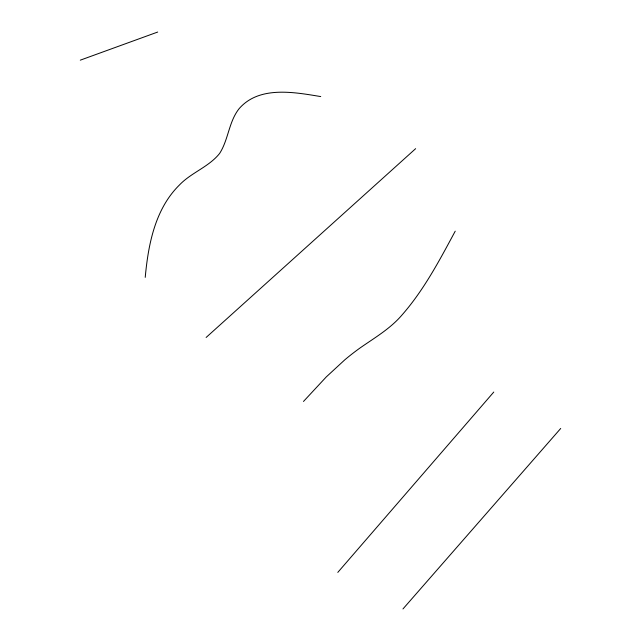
<?xml version="1.0" encoding="UTF-8"?>
<svg xmlns="http://www.w3.org/2000/svg" width="641" height="641" viewBox="0 0 641 641"><rect width="100%" height="100%" fill="white"/><g stroke="black" fill="none" stroke-linecap="round" stroke-linejoin="round"><path stroke-width="0.96" d="M145.227 277.361C148.239 244.63 155.018 209.07 179.368 185.065C191.242 172.557 208.798 167.005 219.615 153.447C228.5 139.626 228.741 121.846 239.061 108.738C259.14 85.517 294.123 92.192 320.732 96.575M455.222 231.177C439.55 260.254 423.981 289.932 402.075 314.915C390.353 328.697 374.584 337.815 359.938 348.055A222.82 206.747 -32.5 0 0 344.786 359.841L326.269 376.932L303.481 401.458M337.799 572.397L493.77 392.052M402.965 608.95L560.707 428.46M206.122 337.462L415.632 148.664M80.293 60.166L157.694 32.05"/></g></svg>
